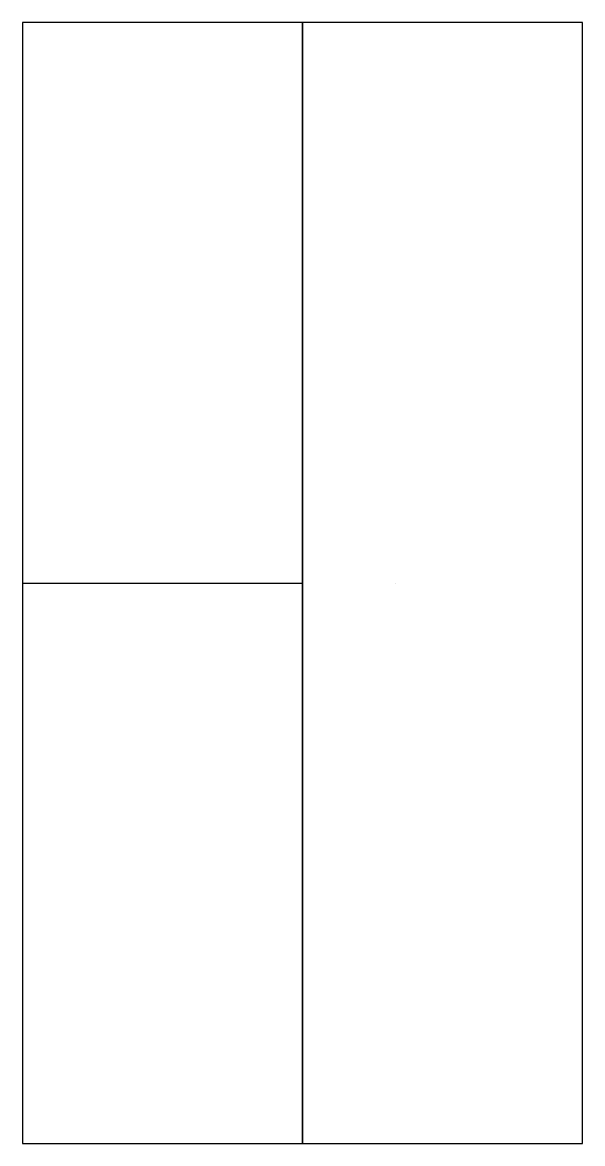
# Model space of a CAD drawing. Header units: inches. Extents: x 0 to 3, y 0 to 6.
import ezdxf

# ---------------------------------------------------------------- set-up
doc = ezdxf.new("R2010")
doc.units = ezdxf.units.IN
doc.header["$MEASUREMENT"] = 0

msp = doc.modelspace()

# ---------------------------------------------------------------- linework, layer by layer
for p, q in [((0, 6), (0, 6, 0.5)), ((1.5, 6, 3), (0, 6, 3)), ((0, 6, 3), (0, 3, 3)), ((3, 6, 0.5), (1.5, 6, 0.5)), ((3, 6), (3, 6, 0.5)), ((3, 0, 0.5), (3, 6, 0.5)), ((0, 3, 1), (0, 0, 1)), ((1.5, 0, 1), (1.5, 3, 1)), ((0, 0, 0.5), (0, 0)), ((0, 0, 1), (0, 0, 0.5)), ((0, 0, 1), (1.5, 0, 1)), ((1.5, 0, 1), (1.5, 0, 0.5)), ((1.5, 0, 0.5), (3, 0, 0.5)), ((3, 0), (3, 0, 0.5))]:
    msp.add_line(p, q)
at = {"extrusion": (0, -1, -2.22045e-16)}
for p, q in [((0, 6, 3), (0, 6, 0.5)), ((1.5, 3, 3), (1.5, 6, 3)), ((1.5, 6, 0.5), (1.5, 6, 0.5)), ((1.5, 6, 0.5), (1.5, 6, 3)), ((1.5, 6, 3), (1.5, 6, 0.5)), ((1.5, 6, 0.5), (1.5, 0, 0.5)), ((1.5, 3, 1), (1.5, 6, 1)), ((0, 3, 1), (1.5, 3, 1)), ((0, 3, 3), (1.5, 3, 3)), ((0, 3, 1), (0, 3, 3)), ((1.5, 3, 3), (1.5, 3, 1)), ((2, 3, 3), (2, 3, 1))]:
    msp.add_line(p, q, dxfattribs=at)
msp.add_lwpolyline([(0, 0), (3, 0), (3, 6), (0, 6)], close=True)

doc.saveas('drawing.dxf')
